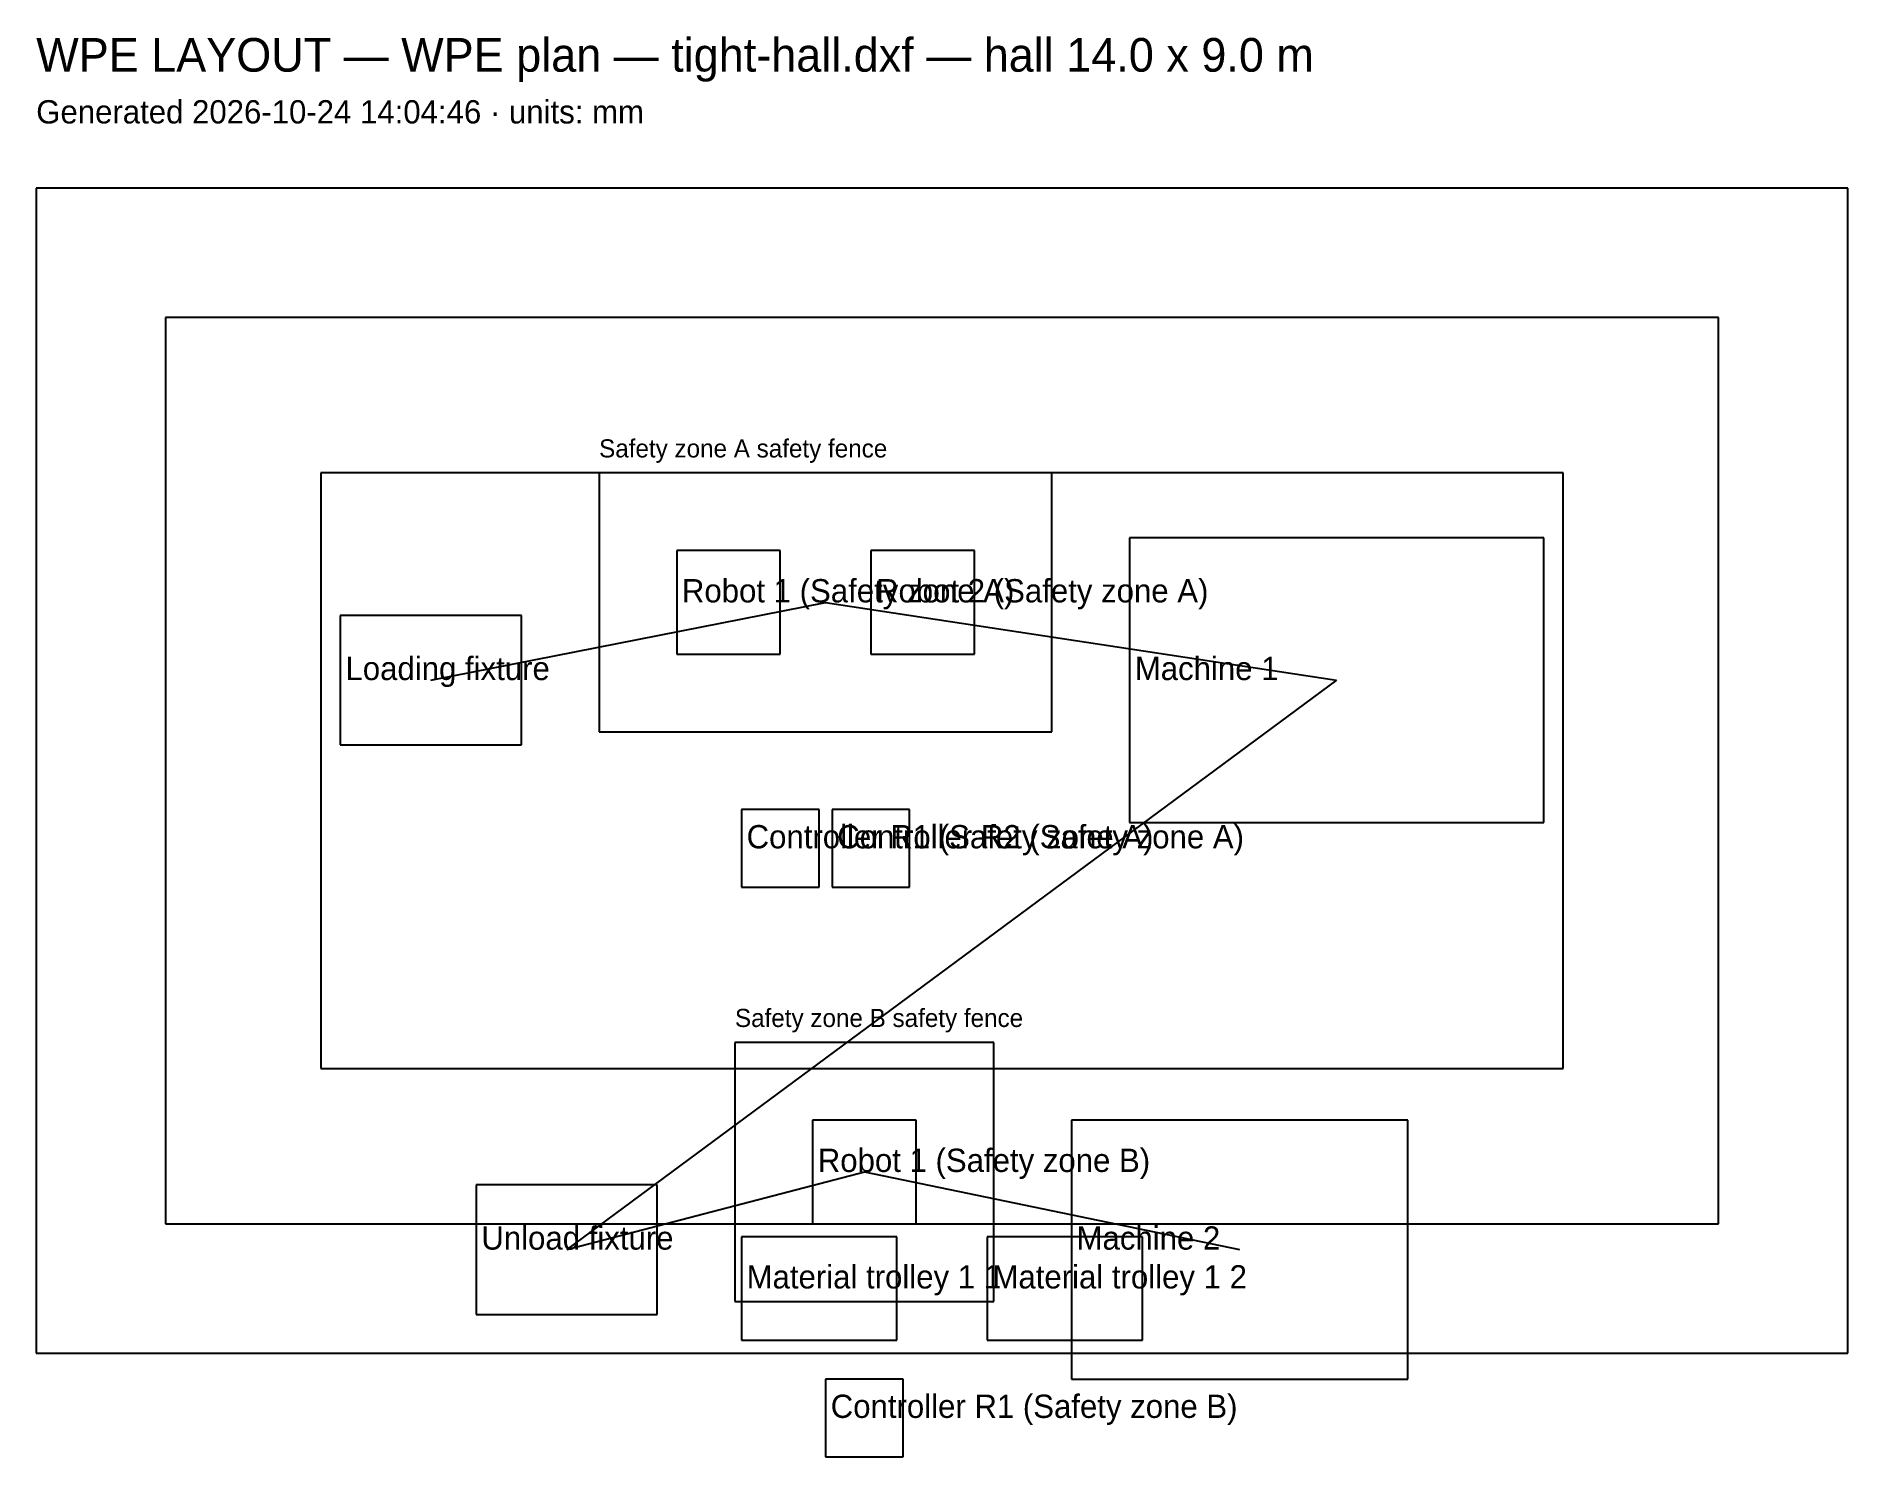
# Model space of a CAD drawing. Header units: millimetres. Extents: x 0 to 14000, y -800 to 10174.
import ezdxf

# ---------------------------------------------------------------- set-up
doc = ezdxf.new("R2010")
doc.units = ezdxf.units.MM
for name, color, linetype in [('WPE-FENCE', 1, 'CONTINUOUS'), ('WPE-FLOW', 4, 'CONTINUOUS'), ('WPE-HALL', 7, 'CONTINUOUS'), ('WPE-PLAN', 3, 'CONTINUOUS'), ('WPE-TEXT', 7, 'CONTINUOUS'), ('WPE-WALK', 4, 'CONTINUOUS')]:
    doc.layers.add(name, color=color, linetype=linetype)

msp = doc.modelspace()

# ---------------------------------------------------------------- linework, layer by layer
at = {"layer": 'WPE-FENCE'}
for p, q in [((7850, 6800), (4350, 6800)), ((4350, 6800), (4350, 4800)), ((7850, 4800), (7850, 6800)), ((4350, 4800), (7850, 4800)), ((7400, 2400), (5400, 2400)), ((5400, 2400), (5400, 400)), ((7400, 400), (7400, 2400)), ((5400, 400), (7400, 400))]:
    msp.add_line(p, q, dxfattribs=at)
at = {"layer": 'WPE-FLOW'}
for p, q in [((3050, 5200), (6100, 5800)), ((6100, 5800), (10050, 5200)), ((10050, 5200), (4100, 800)), ((4100, 800), (6400, 1400)), ((6400, 1400), (9300, 800))]:
    msp.add_line(p, q, dxfattribs=at)
at = {"layer": 'WPE-HALL'}
for p, q in [((14000, 9000), (0, 9000)), ((0, 9000), (0, 0)), ((14000, 0), (14000, 9000)), ((0, 0), (14000, 0))]:
    msp.add_line(p, q, dxfattribs=at)
at = {"layer": 'WPE-PLAN'}
for p, q in [((11650, 6300), (8450, 6300)), ((8450, 6300), (8450, 4100)), ((11650, 4100), (11650, 6300)), ((5750, 6200), (4950, 6200)), ((4950, 6200), (4950, 5400)), ((5750, 5400), (5750, 6200)), ((7250, 6200), (6450, 6200)), ((6450, 6200), (6450, 5400)), ((7250, 5400), (7250, 6200)), ((3750, 5700), (2350, 5700)), ((2350, 5700), (2350, 4700)), ((3750, 4700), (3750, 5700)), ((4950, 5400), (5750, 5400)), ((6450, 5400), (7250, 5400)), ((2350, 4700), (3750, 4700)), ((6050, 4200), (5450, 4200)), ((5450, 4200), (5450, 3600)), ((6050, 3600), (6050, 4200)), ((6750, 4200), (6150, 4200)), ((6150, 4200), (6150, 3600)), ((6750, 3600), (6750, 4200)), ((8450, 4100), (11650, 4100)), ((5450, 3600), (6050, 3600)), ((6150, 3600), (6750, 3600)), ((6800, 1800), (6000, 1800)), ((6000, 1800), (6000, 1000)), ((6800, 1000), (6800, 1800)), ((10600, 1800), (8000, 1800)), ((8000, 1800), (8000, -200)), ((10600, -200), (10600, 1800)), ((4800, 1300), (3400, 1300)), ((3400, 1300), (3400, 300)), ((4800, 300), (4800, 1300)), ((6000, 1000), (6800, 1000)), ((6650, 900), (5450, 900)), ((5450, 900), (5450, 100)), ((6650, 100), (6650, 900)), ((8550, 900), (7350, 900)), ((7350, 900), (7350, 100)), ((8550, 100), (8550, 900)), ((3400, 300), (4800, 300)), ((5450, 100), (6650, 100)), ((7350, 100), (8550, 100)), ((6700, -200), (6100, -200)), ((6100, -200), (6100, -800)), ((6700, -800), (6700, -200)), ((8000, -200), (10600, -200)), ((6100, -800), (6700, -800))]:
    msp.add_line(p, q, dxfattribs=at)
at = {"layer": 'WPE-WALK'}
for p, q in [((13000, 8000), (1000, 8000)), ((1000, 8000), (1000, 1000)), ((13000, 1000), (13000, 8000)), ((11800, 6800), (2200, 6800)), ((2200, 6800), (2200, 2200)), ((11800, 2200), (11800, 6800)), ((2200, 2200), (11800, 2200)), ((1000, 1000), (13000, 1000))]:
    msp.add_line(p, q, dxfattribs=at)

# ---------------------------------------------------------------- texts
at = {"layer": 'WPE-TEXT'}
for s, height, p in [('WPE LAYOUT — WPE plan — tight-hall.dxf — hall 14.0 x 9.0 m', 260, (0, 9900)), ('Generated 2026-10-24 14:04:46 · units: mm', 180, (0, 9500)), ('Safety zone A safety fence', 140, (4350, 6920)), ('Robot 1 (Safety zone A)', 180, (4990, 5800)), ('Robot 2 (Safety zone A)', 180, (6490, 5800)), ('Loading fixture', 180, (2390, 5200)), ('Machine 1', 180, (8490, 5200)), ('Controller R1 (Safety zone A)', 180, (5490, 3900)), ('Controller R2 (Safety zone A)', 180, (6190, 3900)), ('Safety zone B safety fence', 140, (5400, 2520)), ('Robot 1 (Safety zone B)', 180, (6040, 1400)), ('Unload fixture', 180, (3440, 800)), ('Machine 2', 180, (8040, 800)), ('Material trolley 1 1', 180, (5490, 500)), ('Material trolley 1 2', 180, (7390, 500)), ('Controller R1 (Safety zone B)', 180, (6140, -500))]:
    msp.add_text(s, height=height, dxfattribs=at).set_placement(p)

doc.saveas('drawing.dxf')
